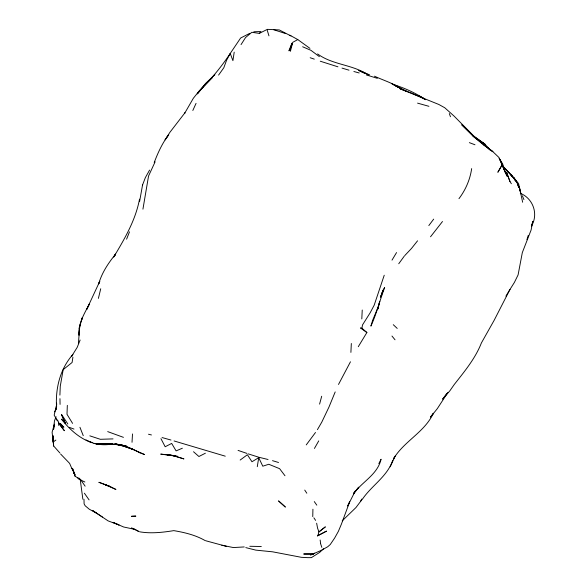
<?xml version="1.0" encoding="UTF-8"?>
<svg xmlns="http://www.w3.org/2000/svg" width="587" height="587" viewBox="0 0 587 587"><rect width="100%" height="100%" fill="white"/><g stroke="black" fill="none" stroke-linecap="round" stroke-linejoin="round"><path stroke-width="0.88" d="M78.966 335.045C78.034 323.606 84.455 313.465 89.525 303.721L86.634 309.576L99.805 281.239L98.682 283.873C101.867 272.779 108.316 263.049 115.558 254.2L113.907 256.732C124.752 238.549 135.553 220.257 139.523 199.169M312.761 516.611L312.922 509.223M67.013 413.762L67.329 405.353M59.903 395.117L60.27 386.173L63.183 369.656L72.098 362.48L72.913 357.167M350.901 352.398L351.327 343.49M361.805 318.939L362.238 310.031M132.024 442.29L132.508 433.947M78.431 343.358L79.825 325.125L79.018 335.045M56.668 404.076L56.469 405.764C55.596 387.288 60.417 368.592 72.869 354.475L71.482 356.551L77.205 347.357L80.14 340.034M56.668 404.568L54.173 415.148L57.482 420.996M139.596 201.517L142.538 185.022M54.576 411.861L56.205 409.249L56.69 405.881M56.653 403.152L56.205 409.249M257.282 466.687L258.728 457.691L251.962 461.749L247.376 454.749L240.164 460.054M358.283 346.697L366.882 332.528L361.959 328.214L362.487 324.971L370.184 312.761L374.176 305.203L384.228 275.237M234.198 52.162L232.922 60.681L230.236 53.454L240.626 38.023L249.673 33.378M54.305 425.069L53.564 429.449L54.459 420.835L56.11 416.77M142.935 209.163L148.555 176.012L155.122 161.807M378.622 305.673L378.021 308.96L379.686 301.292L378.872 304.836M471.662 168.594C470.114 179.527 465.616 189.887 458.961 198.67M98.389 298.401L100.729 288.753M378.666 305.724L372.657 320.275L370.896 326.115C376.649 313.605 379.84 300.295 384.661 287.52L383.084 290.161M319.592 404.12L321.683 396.262M54.371 424.152L52.111 432.171L53.153 442.011L55.868 440.081M318.037 535.021L318.888 531.939L325.374 526.847L318.932 531.903L317.552 528.095L316.65 523.208M79.142 328.338L82.371 317.552L81.446 320.612M526.943 239.65L528.241 235.372M380.736 296.875L382.988 290.462L380.567 297.132M380.75 296.846L382.79 290.998M142.48 185.162L145.356 177.626L149.582 170.091M362.634 498.877C371.879 485.39 387.486 476.277 392.74 460.237M126.587 239.173L129.492 231.836M154.212 162.518C157.947 152.737 162.313 143.059 168.74 134.739L165.086 139.904L169.9 132.317L184.942 112.792L184.582 113.438L193.321 98.3L199.419 90.662C211.019 79.414 221.314 66.925 230.236 53.454L226.553 60.3L223.816 67.74L218.591 75.092M335.192 391.925L328.991 407.011L321.808 422.082L317.42 429.655M192.822 110.488L196.058 103.356M390.194 466.79L395.146 456.128L393.473 458.763M505.921 296.127L509.942 289.494L494.188 320.238L481.413 342.925C475.287 358.576 464.515 371.41 454.287 384.478L449.811 390.869L442.62 399.138L446.707 393.576M350.461 361.797L338.501 384.456M378.842 463.635L381.066 459.247C377.434 474.78 362.098 481.685 353.535 493.792L358.76 487.166L354.709 492.104L347.665 506.001L349.698 501.753L341.436 524.059L338.398 531.316L334.612 538.096L330.254 544.516L327.707 546.761L321.06 550.481L310.545 555.001L314.515 553.196M498.092 172.064L501.812 165.409L497.783 172.211M314.434 448.446L318.748 440.881M360.594 501.232L361.908 499.009M392.006 260.136L396.548 252.564M241.044 44.612L245.579 37.517L251.823 32.292L259.315 33.386L267.012 29.511L268.949 35.844M509.604 290.044L514.381 282.457L518.086 274.921L522.327 252.579L531.081 230.053L532.827 221.372L531.484 226.054C538.617 214.057 533.194 198.516 520.295 193.277M113.695 257.055L115.558 254.2M353.616 493.359L355.113 491.099M447.815 392.483L437.337 408.618L430.52 417.122L433.389 413.241C424.606 432.252 404.135 441.094 393.591 458.689M398.742 263.754L404.282 256.137M306.245 444.895L315.505 432.48M362.106 499.39L355.993 507.498L342.258 520.808M428.826 225.577L433.676 219.127M442.495 221.512L430.528 236.788M417.555 240.817L411.494 248.455L404.795 255.55M197.812 93.238L205.582 83.42L214.879 74.63L213.543 75.701M197.239 93.979L204.856 85.034L197.518 93.216L202.684 87.492M259.315 33.386L260.966 31.544L253.819 31.764M205.032 85.1L212.479 77.623M323.525 548.72L319.673 552.404L311.352 557.65L307.698 557.65L301.432 557.327L272.639 551.824L255.785 550.122L245.762 547.605M292.553 42.447L297.785 39.578L309.929 48.361M205.399 453.215L198.905 456.51L193.519 451.741M182.366 448.226L176.1 450.882L171.668 443.427L165.167 446.751L160.955 438.672M244.251 546.937L233.369 547.561L221.798 545.22M261.303 546.504L249.805 546.284M65.01 422.618L61.51 419.184C73.669 434.732 91.139 448.05 112.044 444.014M113.034 438.893L100.348 439.303L89.826 435.84M109.475 443.743L111.948 443.882M112.102 443.882L96.18 443.86L107.729 443.743L119.777 444.733L115.566 444.095L125.258 445.797L115.301 444.051M267.437 29.35L279.265 29.93L290.976 35.968M115.257 444.066L126.388 446.032L116.908 444.154M102.241 444.198L93.979 443.464L97.016 443.904M139.669 531.815C150.976 533.752 162.548 532.438 173.796 530.633C184.619 532.453 195.442 535.028 205.046 540.532M361.959 328.214L360.425 327.935L366.882 332.528M97.149 443.471L98.807 443.772M205.663 540.737L226.619 546.416M122.045 445.68L113.819 444.102L121.45 444.924L116.321 444.374L127.739 447.133L133.895 449.708L122.859 445.871L127.739 447.133L144.578 454.558L138.356 452.166M259.131 457.317L268.054 459.504M148.496 434.226L151.446 434.967M353.866 71.511L359.178 72.971M162.071 437.557L170.978 440.045M428.936 106.32L417.562 103.129M174.06 440.954L225.261 456.18M366.266 74.894L377.338 78.335M273.909 29.798L285.656 33.591M342.023 68.107L349.001 70.176M272.507 460.663L278.539 462.497M337.929 66.815L320.267 61.217M107.7 431.614L123.439 437.352M248.22 453.876L258.61 457.17M122.859 445.871L133.895 449.708M238.051 450.398L246.885 453.399M310.178 57.739L314.287 59.133M69.281 427.329L73.984 429.082M92.174 442.547L88.248 441.079L90.545 442.048M368.196 74.85C352.677 64.445 332.572 64.996 317.604 53.938M469.351 142.634L474.978 144.776M302.643 46.769L310.919 50.321L319.394 56.646M369.605 74.857L358.767 70.455L364.065 72.949M374.455 76.193C382.078 79.715 390.01 82.239 397.399 86.355L392.784 84.345C404.296 87.852 415.457 92.856 425.421 99.629M84.866 481.993L78.819 479.117L77.711 477.803M134.643 450.09L139.882 452.768M391.346 83.486L401.706 89.011M363.228 72.45L361.629 71.592L365.43 73.646M135.935 529.87L138.972 531.573L131.495 527.992L135.179 529.445L123.644 527.001L112.902 522.342L119.036 524.983L108.089 520.874L96.664 513.229L89.268 509.208L85.166 505.759L84.102 503.844L83.985 499.251M289.809 35.169L297.785 39.578M425.465 99.709L419.301 96.07L423.286 98.315L411.061 92.907L400.107 88.828L438.827 104.471L444.741 107.744L454.155 116.16L473.694 135.913L484.913 144.182L489.984 149.817M85.988 439.861L87.463 440.786M73.338 470.752L75.07 476.196L80.786 479.858L78.893 478.045M96.664 513.229L92.57 510.521L102.387 517.022M476.27 138.781L461.756 124.782L472.99 136.096L492.897 151.71L483.072 144.453L492.897 151.71L498.847 157.389L507.051 176.122M482.375 143.918L472.99 136.096M58.443 422.633L63.873 427.263L60.329 423.432M393.268 324.692L397.223 328.419M75.107 474.413L73.845 473.203L74.945 474.516M504.813 168.594L508.474 172.255L503.345 166.774M56.198 418.964L58.561 421.517M502.692 165.82C508.423 172.82 516.45 178.705 519.047 187.715L517.396 184.575M53.681 445.995L59.889 452.995M284.981 475.749L279.625 468.69L268.795 464.266L262.785 466.195L258.728 457.691M488.67 148.606L489.793 149.876M60.63 454.037L69.611 463.37L71.768 468.382M391.962 336.028L395.029 339.792M59.544 424.445L64.394 430.726L58.546 422.757L58.671 425.392M314.28 501.592L316.804 505.165M84.389 493.197L89.085 499.889M80.969 480.173L85.13 486.183M313.869 517.8L315.608 520.39M304.741 490.086L306.81 493.219M67.843 424.034L61.591 414.444L65.326 423.462L61.415 414.525M509.971 181.515L506.684 172.644L509.971 181.515L511.372 183.731M67.013 414.327L72.583 423.388M71.841 468.543L73.925 472.352L75.07 476.196M515.335 180.649L513.684 177.509L510.719 174.566L517.184 182.667L513.684 177.509L518.592 183.606L522.65 202.236M74.167 473.548L72.348 468.265M503.719 168.469L499.214 158.233L502.692 163.993L504.681 170.868M506.985 175.975L503.228 167.39L505.158 172.307M522.364 195.764L523.927 199.595M79.942 427.299L83.244 435.671M449.304 113.504L450.456 116.762M320.685 543.988L321.852 547.392M72.935 469.006L73.925 472.352M519.664 189.403L520.287 191.553M80.243 479.623L82.862 499.243M519.282 186.585L520.94 193.864M320.142 540.003L320.649 543.547M53.116 439.832L52.757 435.539L53.124 439.876M53.256 441.541L53.615 445.834M53.27 441.6L53.63 445.929L52.735 435.503L53.101 441.197M59.969 398.654L60.065 404.399M292.465 43.291L290.411 51.311L289.831 50.137L291.988 43.13L288.855 50.827L289.831 50.137L292.465 43.291M326.438 531.162L317.42 535.894L326.438 531.162M135.744 516.127L131.503 516.303L135.744 516.127M313.436 553.989L303.831 554.003L313.436 553.989M167.544 454.8L160.713 454.118L177.634 456.392L165.923 454.448L172.644 455.446L183.819 458.88L172.644 455.446L167.544 454.8M112.176 443.919L110.488 443.743L112.154 443.919M109.938 486.425L98.99 482.323L109.938 486.425M111.391 487.232L105.234 484.664L115.933 489.463L111.391 487.232M406.321 91.234L395.777 86.01L406.321 91.234M484.913 144.182L474.912 137.402L484.913 144.182M285.275 506.992L278.642 500.99L285.275 506.992M512.326 176.423L505.671 169.195L512.326 176.423"/></g></svg>
